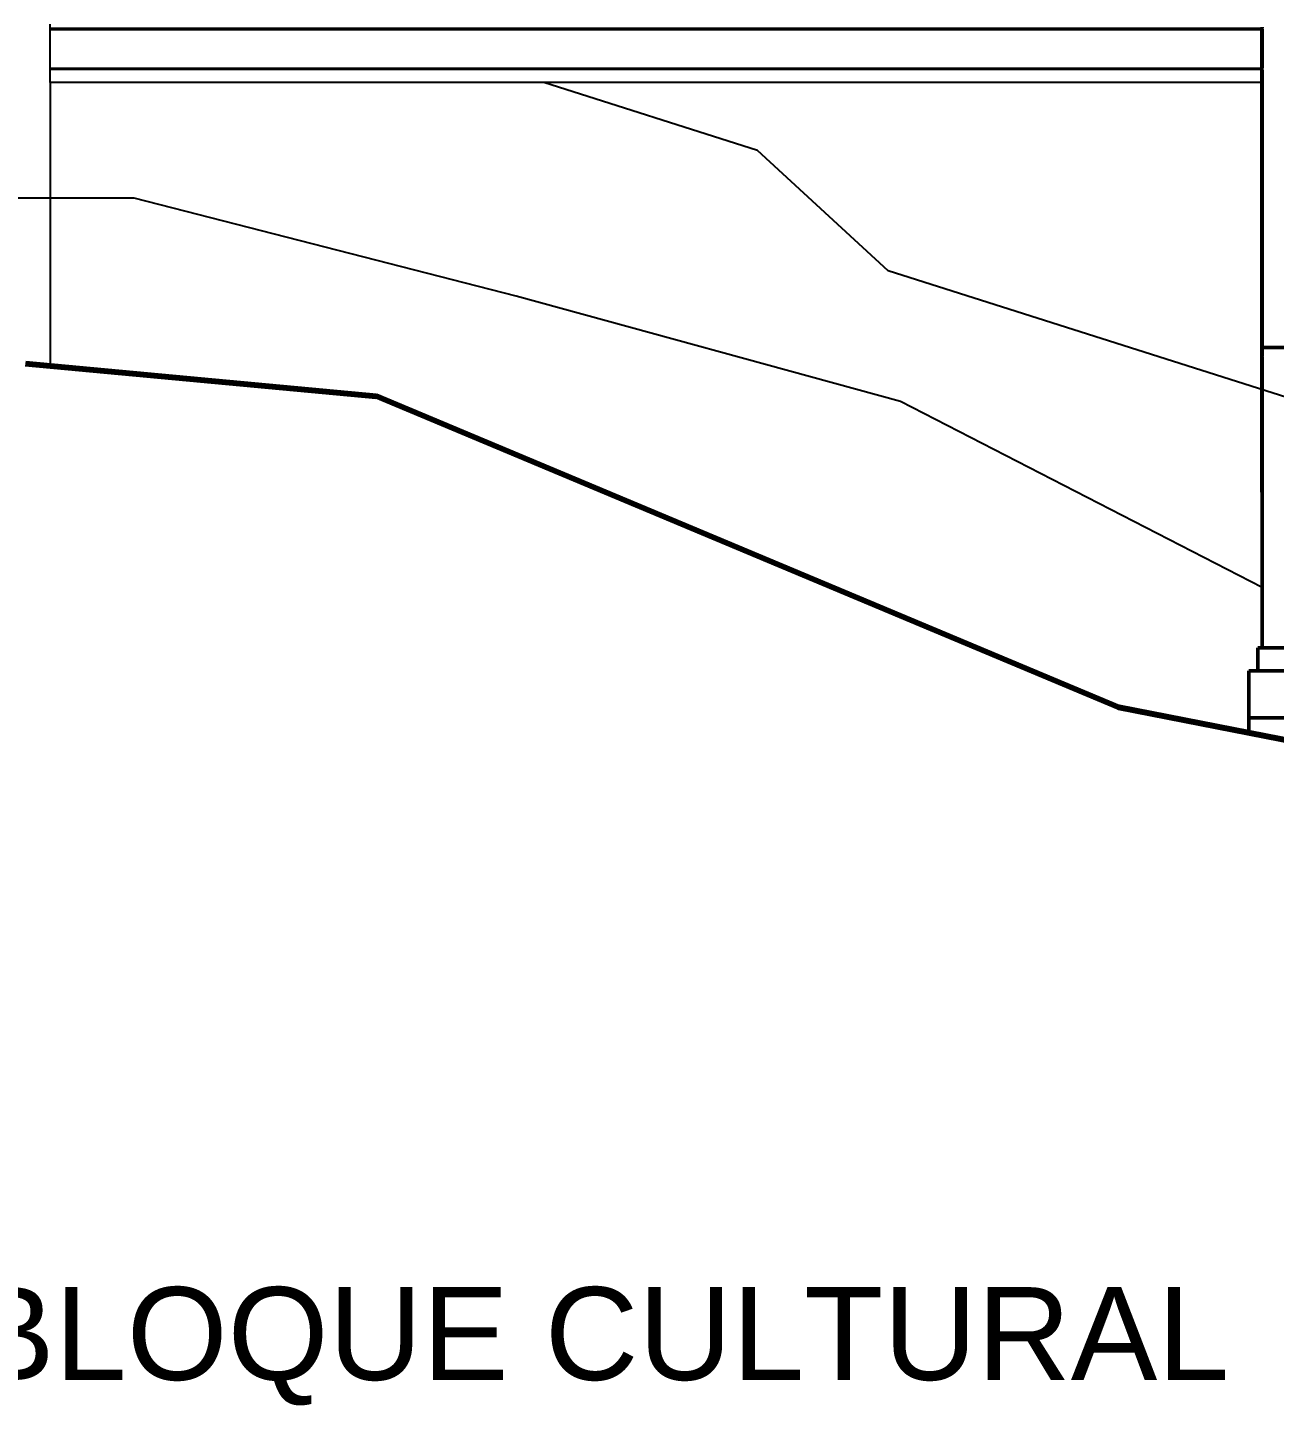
# Model space of a CAD drawing. Header units: metres. Extents: x -57 to 501, y 45 to 307.
# Drawn here: x 298.19 to 313.32, y 269.14 to 285.85 of the extents above; entities that cross this region are included whole.
import ezdxf

# ---------------------------------------------------------------- set-up
doc = ezdxf.new("R2010")
doc.units = ezdxf.units.M
doc.layers.add('atras', color=7, linetype='Continuous')
doc.layers.add('Lámina', color=7, linetype='Continuous', lineweight=30)
doc.styles.add('Anotativo', font='arial.ttf')

msp = doc.modelspace()

# ---------------------------------------------------------------- linework, layer by layer
for p, q in [((313.164, 285.85), (313.166, 285.85)), ((313.164, 285.844), (313.164, 285.85)), ((313.166, 285.844), (313.164, 285.844)), ((313.166, 285.828), (313.164, 285.828)), ((313.166, 285.844), (313.166, 285.85)), ((313.166, 285.36), (313.164, 285.36)), ((313.164, 285.344), (313.164, 285.36)), ((313.166, 285.344), (313.164, 285.344)), ((313.166, 285.344), (313.166, 285.36)), ((313.166, 281.974), (313.164, 281.974)), ((313.166, 281.885), (313.166, 281.879)), ((313.166, 281.87), (313.166, 281.864))]:
    msp.add_line(p, q)
at = {"lineweight": 50}
for p, q in [((313.164, 285.828), (313.164, 285.844)), ((313.164, 285.36), (313.164, 285.828)), ((313.166, 285.85), (313.166, 285.86)), ((313.166, 285.828), (313.166, 285.844)), ((313.166, 285.36), (313.166, 285.828)), ((313.164, 284.263), (313.164, 285.344)), ((313.166, 281.974), (313.166, 285.344)), ((313.164, 281.974), (313.164, 284.263)), ((313.164, 281.974), (313.164, 281.879)), ((313.166, 281.974), (313.166, 281.885)), ((313.166, 281.974), (313.466, 281.974)), ((313.164, 281.879), (313.164, 281.864)), ((313.164, 281.864), (313.164, 280.217)), ((313.166, 281.879), (313.166, 281.87)), ((313.166, 278.329), (313.166, 281.864)), ((313.116, 278.329), (313.116, 278.049)), ((313.166, 278.329), (313.116, 278.329)), ((313.466, 278.329), (313.166, 278.329)), ((313.006, 278.049), (313.006, 277.479)), ((313.116, 278.049), (313.006, 278.049)), ((313.516, 278.049), (313.116, 278.049)), ((313.626, 277.479), (313.006, 277.479)), ((313.006, 277.479), (313.006, 277.295))]:
    msp.add_line(p, q, dxfattribs=at)
at = {"lineweight": 80}
msp.add_line((298.164, 281.777), (302.42, 281.383), dxfattribs=at)
at = {"color": 9, "true_color": 0xc7c8ca}
for points in [[(313.166, 279.062), (308.781, 281.317), (304.116, 282.597), (299.482, 283.786), (295.482, 283.786), (291.615, 285.187)], [(313.466, 281.365), (308.629, 282.902), (307.043, 284.365), (304.452, 285.187)]]:
    msp.add_lwpolyline(points, dxfattribs=at)
at = {"lineweight": 80}
msp.add_lwpolyline([(358.004, 273.69), (352.306, 274.275), (346.306, 274.275), (341.808, 275.425), (332.808, 275.425), (325.593, 275.475), (316.569, 276.596), (311.43, 277.604), (302.42, 281.383)], dxfattribs=at)
at = {"layer": 'atras', "color": 251, "true_color": 0x636466}
for p, q in [((298.464, 285.844), (298.464, 285.894)), ((298.464, 285.828), (298.464, 285.844)), ((298.597, 285.844), (298.464, 285.844)), ((298.464, 285.36), (298.464, 285.828)), ((313.164, 285.828), (298.464, 285.828)), ((298.727, 285.844), (298.597, 285.844)), ((298.882, 285.844), (298.727, 285.844)), ((299.012, 285.844), (298.882, 285.844)), ((299.167, 285.844), (299.012, 285.844)), ((299.297, 285.844), (299.167, 285.844)), ((299.452, 285.844), (299.297, 285.844)), ((299.582, 285.844), (299.452, 285.844)), ((299.737, 285.844), (299.582, 285.844)), ((299.867, 285.844), (299.737, 285.844)), ((300.022, 285.844), (299.867, 285.844)), ((300.152, 285.844), (300.022, 285.844)), ((300.306, 285.844), (300.152, 285.844)), ((300.436, 285.844), (300.306, 285.844)), ((300.591, 285.844), (300.436, 285.844)), ((300.721, 285.844), (300.591, 285.844)), ((300.876, 285.844), (300.721, 285.844)), ((300.88, 285.844), (300.876, 285.844)), ((313.164, 285.844), (300.88, 285.844)), ((298.464, 285.344), (298.464, 285.36)), ((313.164, 285.36), (298.464, 285.36)), ((298.464, 285.187), (298.464, 285.344)), ((313.164, 285.344), (298.464, 285.344)), ((298.464, 285.187), (298.464, 281.777)), ((313.164, 285.187), (298.464, 285.187))]:
    msp.add_line(p, q, dxfattribs=at)

# ---------------------------------------------------------------- texts
at = {"layer": 'Lámina', "color": 7, "linetype": 'Continuous', "style": 'Anotativo'}
msp.add_text('FACHADA ESTE BLOQUE CULTURAL', height=1.12652, dxfattribs=at).set_placement((284.965, 269.445))

doc.saveas('drawing.dxf')
